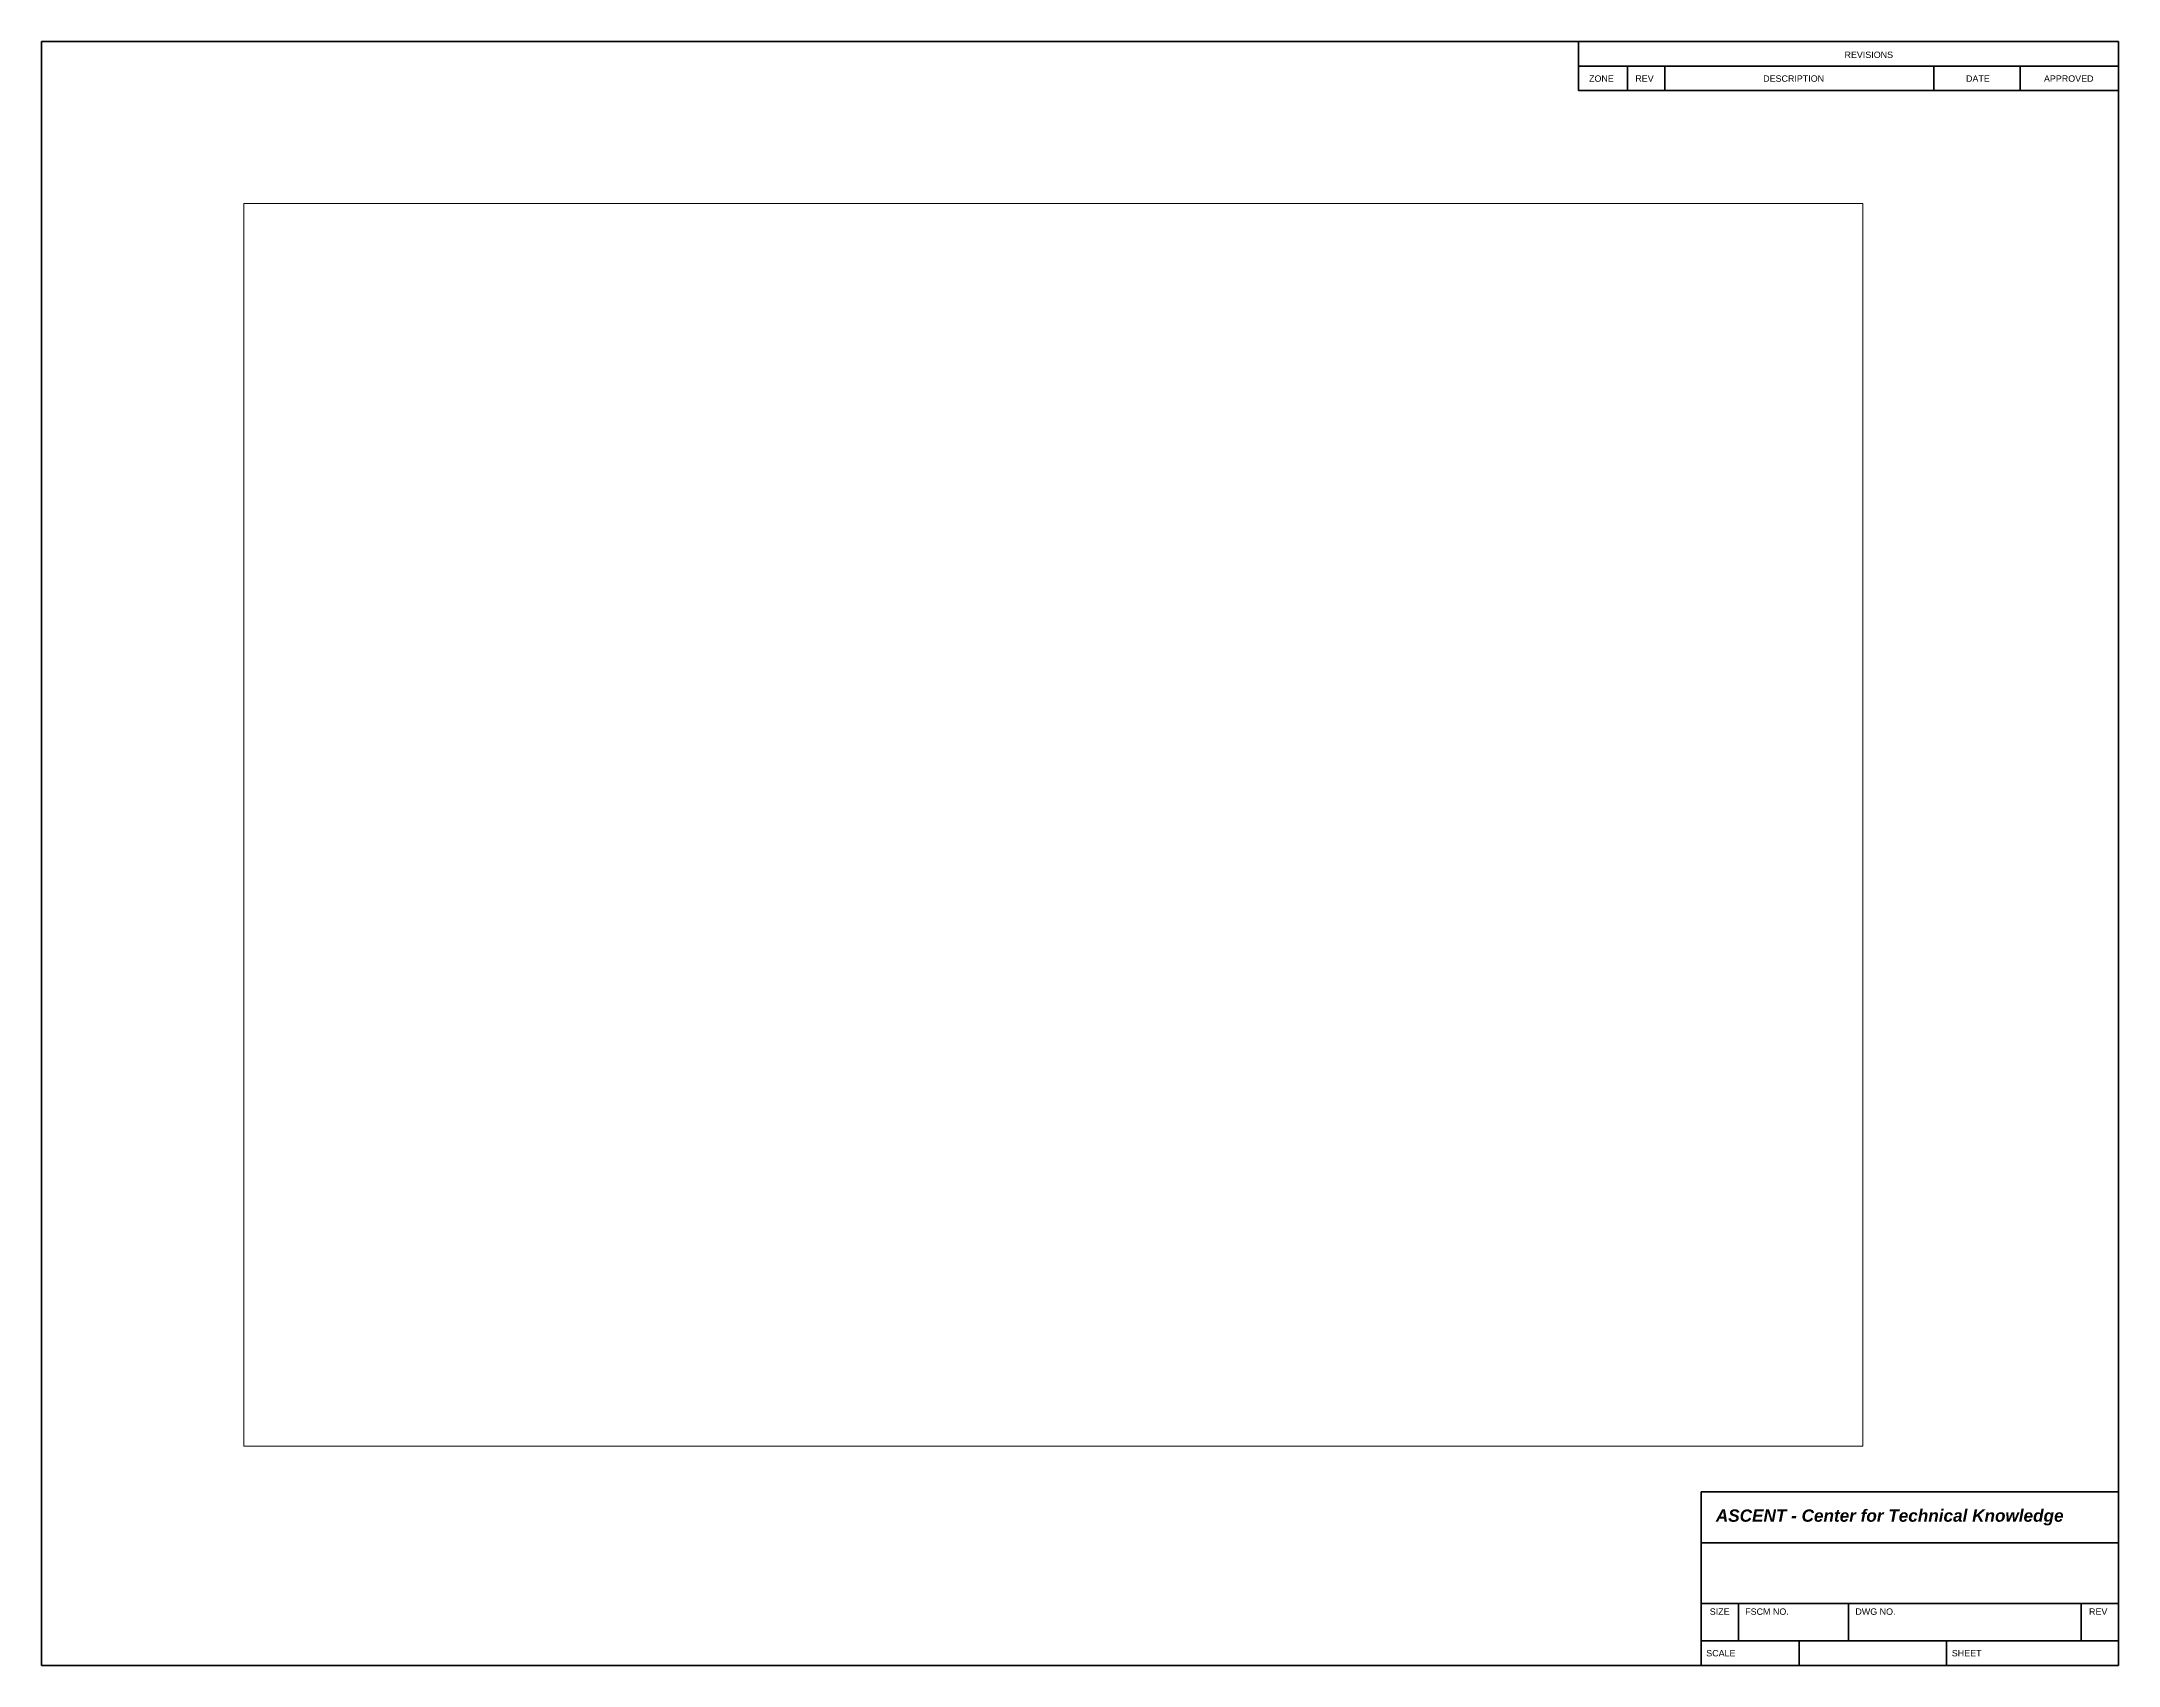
# Paper-space layout 'C-Sized' of a CAD drawing. Header units: inches. Extents: x 0 to 21.1, y 0 to 16.5.
import ezdxf

# ---------------------------------------------------------------- set-up
doc = ezdxf.new("R2010")
doc.units = ezdxf.units.IN
doc.header["$MEASUREMENT"] = 0
doc.layers.add('Border', color=5, linetype='Continuous', lineweight=50)
doc.layers.add('Object', color=7, linetype='Continuous', lineweight=70)
doc.layers.add('Viewports', color=8, linetype='Continuous', plot=False)
doc.styles.add('Logo', font='arialbi.ttf')
doc.styles.get("Standard").update_dxf_attribs({"font": 'arial.ttf'})

# ---------------------------------------------------------------- blocks, each defined once
blk = doc.blocks.new('TBLK-ANSI EXPANDED C (17.00 x 22.00)')
at = {"layer": 'Border'}
for p, q in [((21.15, 16.54), (0, 16.54)), ((0, 16.54), (0, 0)), ((15.65, 16.54), (15.65, 16.04)), ((21.15, 0), (21.15, 16.54)), ((21.15, 0), (21.15, 16.54)), ((15.65, 16.29), (21.15, 16.29)), ((16.15, 16.04), (16.15, 16.29)), ((16.53, 16.04), (16.53, 16.29)), ((19.27, 16.04), (19.27, 16.29)), ((20.15, 16.04), (20.15, 16.29)), ((15.65, 16.04), (21.15, 16.04)), ((16.9, 1.77), (21.15, 1.77)), ((16.9, 0), (16.9, 1.77)), ((16.9, 1.25), (21.15, 1.25)), ((16.9, 0.63), (21.15, 0.63)), ((17.28, 0.25), (17.28, 0.63)), ((18.4, 0.25), (18.4, 0.63)), ((20.77, 0.25), (20.77, 0.63)), ((16.9, 0.25), (21.15, 0.25)), ((17.9, 0), (17.9, 0.25)), ((19.4, 0), (19.4, 0.25)), ((21.15, 0), (0, 0))]:
    blk.add_line(p, q, dxfattribs=at)
for s, p in [('REVISIONS', (18.3602, 16.3725)), ('ZONE', (15.7587, 16.1303)), ('REV', (16.2301, 16.1303)), ('DESCRIPTION', (17.532, 16.1303)), ('DATE', (19.5977, 16.1303)), ('APPROVED', (20.3914, 16.1303)), ('SIZE', (16.9879, 0.5159)), ('FSCM NO.', (17.3489, 0.5159)), ('DWG NO.', (18.471, 0.5159)), ('REV', (20.8505, 0.5159)), ('SCALE', (16.9523, 0.0925)), ('SHEET', (19.4528, 0.0925))]:
    blk.add_text(s, height=0.065, dxfattribs=at).set_placement(p)
at = {"layer": 'Border', "style": 'Logo'}
blk.add_text('ASCENT - Center for Technical Knowledge', height=0.125, dxfattribs=at).set_placement((17.05, 1.4638))

psp = doc.layouts.new('C-Sized')

# ---------------------------------------------------------------- block references
at = {"layer": 'Object'}
psp.add_blockref('TBLK-ANSI EXPANDED C (17.00 x 22.00)', (0, 0), dxfattribs=at)

# ---------------------------------------------------------------- viewports
at = {"layer": 'Viewports'}
psp.add_viewport(center=(10.303, 8.561), size=(16.486, 12.65734), view_center_point=(42.705, 26.694), view_height=12.65734, dxfattribs=at)

doc.saveas('drawing.dxf')
